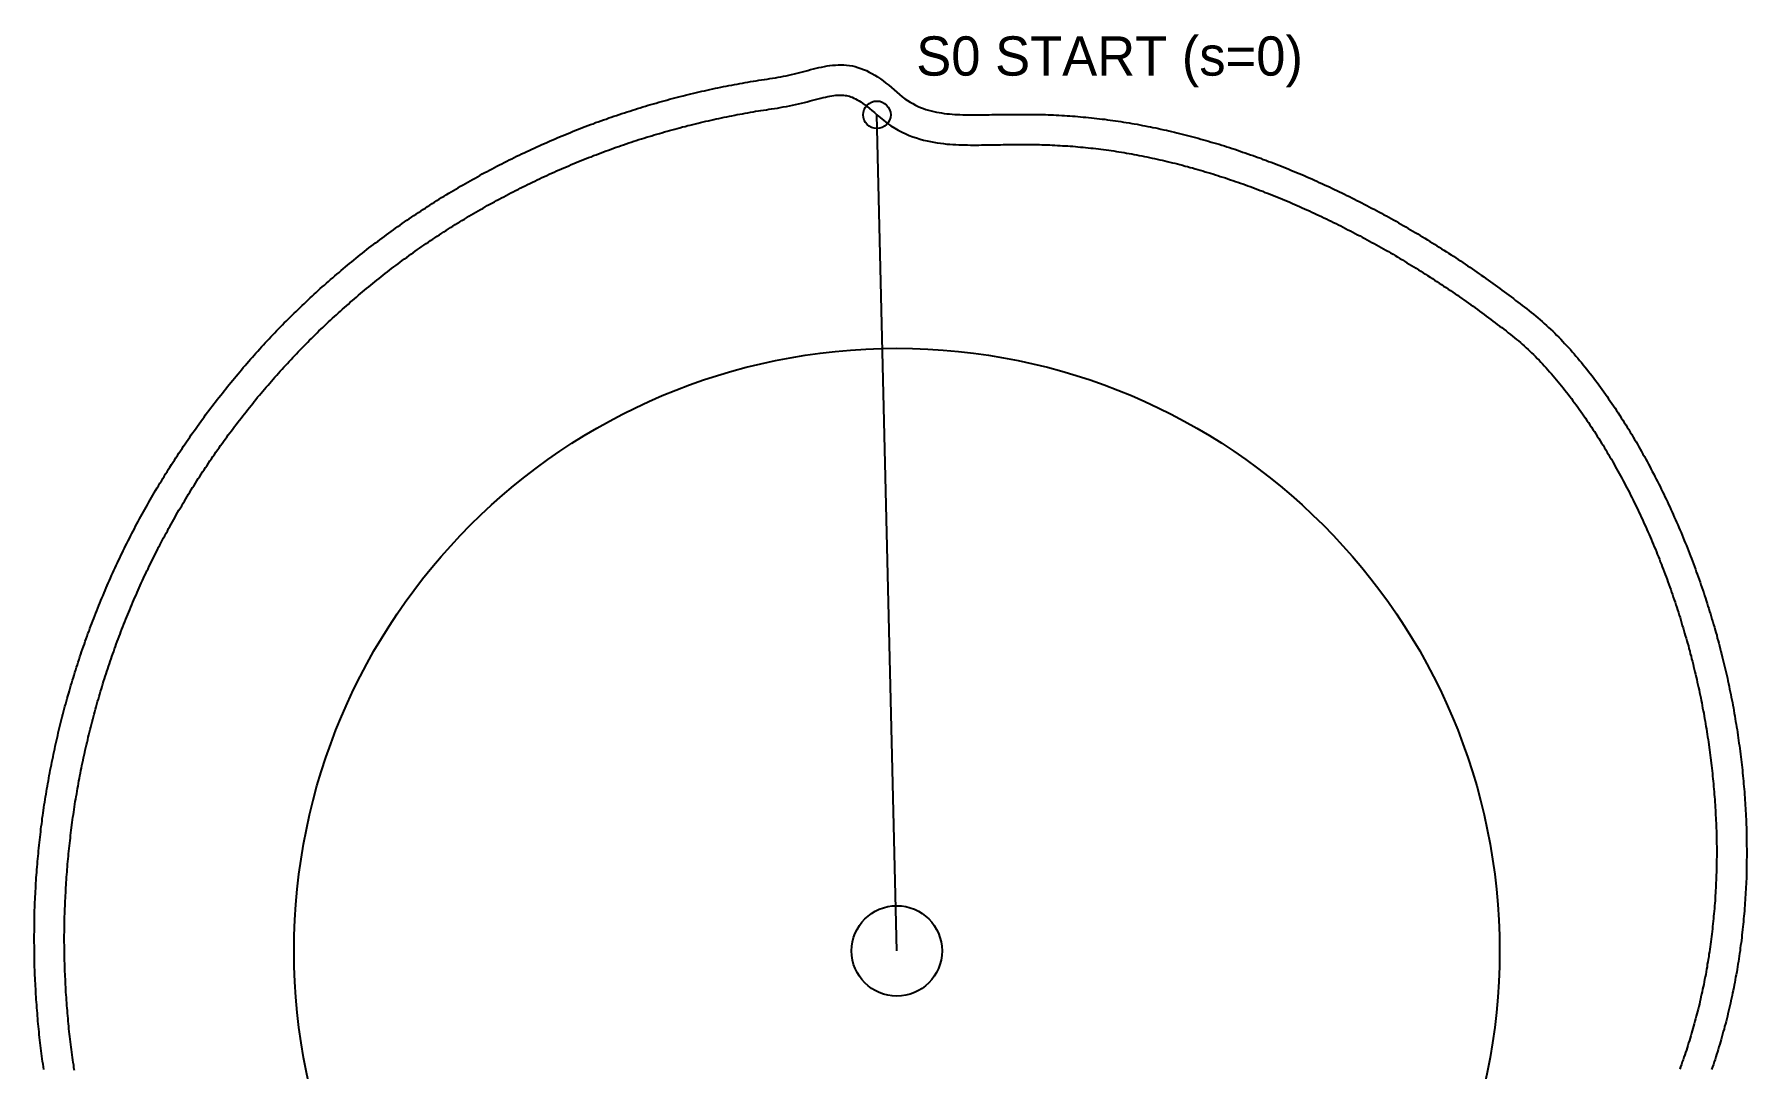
# Model space of a CAD drawing. Header units: millimetres. Extents: x -58 to 56, y -76 to 61.
# Drawn here: x -57.2 to 56.4, y -7.8 to 60.8 of the extents above; entities that cross this region are included whole.
import ezdxf

# ---------------------------------------------------------------- set-up
doc = ezdxf.new("R2010")
doc.units = ezdxf.units.MM
for name, color, linetype in [('BASE_CIRCLE', 8, 'Continuous'), ('CAM_OUTLINE', 7, 'Continuous'), ('CENTER_HOLE', 1, 'Continuous'), ('ROLLER_PATH', 4, 'Continuous'), ('START_REFERENCE', 1, 'Continuous')]:
    doc.layers.add(name, color=color, linetype=linetype)

msp = doc.modelspace()

# ---------------------------------------------------------------- linework, layer by layer
at = {"layer": 'BASE_CIRCLE'}
msp.add_circle((0, 0), 40, dxfattribs=at)
at = {"layer": 'CAM_OUTLINE'}
msp.add_lwpolyline([(-54.58, -7.93), (-54.61, -7.76), (-54.63, -7.58), (-54.66, -7.41), (-54.68, -7.24), (-54.71, -7.07), (-54.73, -6.9), (-54.75, -6.73), (-54.78, -6.55), (-54.8, -6.38), (-54.82, -6.21), (-54.84, -6.04), (-54.86, -5.86), (-54.88, -5.69), (-54.9, -5.52), (-54.92, -5.35), (-54.94, -5.17), (-54.95, -5), (-54.97, -4.83), (-54.99, -4.66), (-55, -4.48), (-55.02, -4.31), (-55.03, -4.14), (-55.05, -3.96), (-55.06, -3.79), (-55.08, -3.62), (-55.09, -3.44), (-55.1, -3.27), (-55.11, -3.1), (-55.13, -2.92), (-55.14, -2.75), (-55.15, -2.58), (-55.16, -2.4), (-55.17, -2.23), (-55.18, -2.06), (-55.18, -1.88), (-55.19, -1.71), (-55.2, -1.54), (-55.21, -1.36), (-55.21, -1.19), (-55.22, -1.02), (-55.22, -0.84), (-55.23, -0.67), (-55.23, -0.49), (-55.24, -0.32), (-55.24, -0.15), (-55.24, 0.03), (-55.24, 0.2), (-55.24, 0.37), (-55.25, 0.55), (-55.25, 0.72), (-55.25, 0.9), (-55.25, 1.07), (-55.24, 1.24), (-55.24, 1.42), (-55.24, 1.59), (-55.24, 1.77), (-55.23, 1.94), (-55.23, 2.11), (-55.23, 2.29), (-55.22, 2.46), (-55.22, 2.63), (-55.21, 2.81), (-55.2, 2.98), (-55.2, 3.16), (-55.19, 3.33), (-55.18, 3.5), (-55.17, 3.68), (-55.16, 3.85), (-55.16, 4.02), (-55.15, 4.2), (-55.13, 4.37), (-55.12, 4.55), (-55.11, 4.72), (-55.1, 4.89), (-55.09, 5.07), (-55.07, 5.24), (-55.06, 5.41), (-55.05, 5.59), (-55.03, 5.76), (-55.02, 5.93), (-55, 6.11), (-54.98, 6.28), (-54.97, 6.45), (-54.95, 6.63), (-54.93, 6.8), (-54.91, 6.97), (-54.89, 7.15), (-54.87, 7.32), (-54.85, 7.49), (-54.83, 7.67), (-54.81, 7.84), (-54.79, 8.01), (-54.77, 8.18), (-54.75, 8.36), (-54.72, 8.53), (-54.7, 8.7), (-54.68, 8.87), (-54.65, 9.05), (-54.63, 9.22), (-54.6, 9.39), (-54.57, 9.56), (-54.55, 9.74), (-54.52, 9.91), (-54.49, 10.08), (-54.46, 10.25), (-54.43, 10.42), (-54.4, 10.6), (-54.37, 10.77), (-54.34, 10.94), (-54.31, 11.11), (-54.28, 11.28), (-54.25, 11.45), (-54.22, 11.63), (-54.18, 11.8), (-54.15, 11.97), (-54.11, 12.14), (-54.08, 12.31), (-54.04, 12.48), (-54.01, 12.65), (-53.97, 12.82), (-53.94, 12.99), (-53.9, 13.16), (-53.86, 13.33), (-53.82, 13.5), (-53.78, 13.67), (-53.74, 13.84), (-53.7, 14.01), (-53.66, 14.18), (-53.62, 14.35), (-53.58, 14.52), (-53.54, 14.69), (-53.5, 14.86), (-53.45, 15.03), (-53.41, 15.2), (-53.36, 15.37), (-53.32, 15.54), (-53.27, 15.71), (-53.23, 15.87), (-53.18, 16.04), (-53.14, 16.21), (-53.09, 16.38), (-53.04, 16.55), (-52.99, 16.72), (-52.94, 16.88), (-52.89, 17.05), (-52.84, 17.22), (-52.79, 17.39), (-52.74, 17.55), (-52.69, 17.72), (-52.64, 17.89), (-52.59, 18.05), (-52.53, 18.22), (-52.48, 18.39), (-52.43, 18.55), (-52.37, 18.72), (-52.32, 18.88), (-52.26, 19.05), (-52.2, 19.22), (-52.15, 19.38), (-52.09, 19.55), (-52.03, 19.71), (-51.97, 19.88), (-51.92, 20.04), (-51.86, 20.21), (-51.8, 20.37), (-51.74, 20.54), (-51.68, 20.7), (-51.61, 20.86), (-51.55, 21.03), (-51.49, 21.19), (-51.43, 21.35), (-51.36, 21.52), (-51.3, 21.68), (-51.24, 21.84), (-51.17, 22.01), (-51.11, 22.17), (-51.04, 22.33), (-50.97, 22.49), (-50.91, 22.65), (-50.84, 22.82), (-50.77, 22.98), (-50.7, 23.14), (-50.63, 23.3), (-50.56, 23.46), (-50.49, 23.62), (-50.42, 23.78), (-50.35, 23.94), (-50.28, 24.1), (-50.21, 24.26), (-50.14, 24.42), (-50.06, 24.58), (-49.99, 24.74), (-49.92, 24.9), (-49.84, 25.06), (-49.77, 25.22), (-49.69, 25.37), (-49.61, 25.53), (-49.54, 25.69), (-49.46, 25.85), (-49.38, 26), (-49.31, 26.16), (-49.23, 26.32), (-49.15, 26.47), (-49.07, 26.63), (-48.99, 26.79), (-48.91, 26.94), (-48.83, 27.1), (-48.75, 27.25), (-48.66, 27.41), (-48.58, 27.56), (-48.5, 27.72), (-48.41, 27.87), (-48.33, 28.03), (-48.25, 28.18), (-48.16, 28.33), (-48.08, 28.49), (-47.99, 28.64), (-47.9, 28.79), (-47.82, 28.95), (-47.73, 29.1), (-47.64, 29.25), (-47.55, 29.4), (-47.46, 29.55), (-47.37, 29.71), (-47.28, 29.86), (-47.19, 30.01), (-47.1, 30.16), (-47.01, 30.31), (-46.92, 30.46), (-46.83, 30.61), (-46.74, 30.76), (-46.64, 30.9), (-46.55, 31.05), (-46.45, 31.2), (-46.36, 31.35), (-46.26, 31.5), (-46.17, 31.65), (-46.07, 31.79), (-45.98, 31.94), (-45.88, 32.09), (-45.78, 32.23), (-45.68, 32.38), (-45.59, 32.52), (-45.49, 32.67), (-45.39, 32.81), (-45.29, 32.96), (-45.19, 33.1), (-45.09, 33.25), (-44.98, 33.39), (-44.88, 33.54), (-44.78, 33.68), (-44.68, 33.82), (-44.57, 33.96), (-44.47, 34.11), (-44.37, 34.25), (-44.26, 34.39), (-44.16, 34.53), (-44.05, 34.67), (-43.95, 34.81), (-43.84, 34.95), (-43.73, 35.09), (-43.63, 35.23), (-43.52, 35.37), (-43.41, 35.51), (-43.3, 35.65), (-43.19, 35.79), (-43.08, 35.93), (-42.97, 36.06), (-42.86, 36.2), (-42.75, 36.34), (-42.64, 36.47), (-42.53, 36.61), (-42.42, 36.75), (-42.3, 36.88), (-42.19, 37.02), (-42.08, 37.15), (-41.96, 37.29), (-41.85, 37.42), (-41.73, 37.55), (-41.62, 37.69), (-41.5, 37.82), (-41.39, 37.95), (-41.27, 38.09), (-41.15, 38.22), (-41.04, 38.35), (-40.92, 38.48), (-40.8, 38.61), (-40.68, 38.74), (-40.56, 38.87), (-40.44, 39), (-40.32, 39.13), (-40.2, 39.26), (-40.08, 39.39), (-39.96, 39.52), (-39.84, 39.64), (-39.72, 39.77), (-39.59, 39.9), (-39.47, 40.02), (-39.35, 40.15), (-39.22, 40.28), (-39.1, 40.4), (-38.97, 40.53), (-38.85, 40.65), (-38.72, 40.78), (-38.6, 40.9), (-38.47, 41.02), (-38.35, 41.15), (-38.22, 41.27), (-38.09, 41.39), (-37.96, 41.51), (-37.84, 41.63), (-37.71, 41.75), (-37.58, 41.87), (-37.45, 41.99), (-37.32, 42.11), (-37.19, 42.23), (-37.06, 42.35), (-36.93, 42.47), (-36.79, 42.59), (-36.66, 42.71), (-36.53, 42.82), (-36.4, 42.94), (-36.27, 43.06), (-36.13, 43.17), (-36, 43.29), (-35.86, 43.4), (-35.73, 43.52), (-35.59, 43.63), (-35.46, 43.75), (-35.32, 43.86), (-35.19, 43.97), (-35.05, 44.08), (-34.91, 44.2), (-34.78, 44.31), (-34.64, 44.42), (-34.5, 44.53), (-34.36, 44.64), (-34.23, 44.75), (-34.09, 44.86), (-33.95, 44.97), (-33.81, 45.08), (-33.67, 45.18), (-33.53, 45.29), (-33.39, 45.4), (-33.25, 45.5), (-33.1, 45.61), (-32.96, 45.72), (-32.82, 45.82), (-32.68, 45.93), (-32.53, 46.03), (-32.39, 46.13), (-32.25, 46.24), (-32.1, 46.34), (-31.96, 46.44), (-31.82, 46.55), (-31.67, 46.65), (-31.53, 46.75), (-31.38, 46.85), (-31.23, 46.95), (-31.09, 47.05), (-30.94, 47.15), (-30.79, 47.25), (-30.65, 47.34), (-30.5, 47.44), (-30.35, 47.54), (-30.2, 47.64), (-30.06, 47.73), (-29.91, 47.83), (-29.76, 47.92), (-29.61, 48.02), (-29.46, 48.11), (-29.31, 48.21), (-29.16, 48.3), (-29.01, 48.39), (-28.86, 48.49), (-28.7, 48.58), (-28.55, 48.67), (-28.4, 48.76), (-28.25, 48.85), (-28.1, 48.94), (-27.94, 49.03), (-27.79, 49.12), (-27.64, 49.21), (-27.48, 49.29), (-27.33, 49.38), (-27.18, 49.47), (-27.02, 49.56), (-26.87, 49.64), (-26.71, 49.73), (-26.56, 49.81), (-26.4, 49.9), (-26.24, 49.98), (-26.09, 50.06), (-25.93, 50.15), (-25.77, 50.23), (-25.62, 50.31), (-25.46, 50.39), (-25.3, 50.47), (-25.14, 50.55), (-24.99, 50.63), (-24.83, 50.71), (-24.67, 50.79), (-24.51, 50.87), (-24.35, 50.95), (-24.19, 51.02), (-24.03, 51.1), (-23.87, 51.18), (-23.71, 51.25), (-23.55, 51.33), (-23.39, 51.4), (-23.23, 51.48), (-23.07, 51.55), (-22.91, 51.62), (-22.75, 51.7), (-22.58, 51.77), (-22.42, 51.84), (-22.26, 51.91), (-22.1, 51.98), (-21.93, 52.05), (-21.77, 52.12), (-21.61, 52.19), (-21.44, 52.26), (-21.28, 52.33), (-21.12, 52.39), (-20.95, 52.46), (-20.79, 52.53), (-20.62, 52.59), (-20.46, 52.66), (-20.29, 52.72), (-20.13, 52.79), (-19.96, 52.85), (-19.8, 52.91), (-19.63, 52.97), (-19.46, 53.04), (-19.3, 53.1), (-19.13, 53.16), (-18.96, 53.22), (-18.8, 53.28), (-18.63, 53.34), (-18.46, 53.4), (-18.3, 53.46), (-18.13, 53.51), (-17.96, 53.57), (-17.79, 53.63), (-17.62, 53.68), (-17.46, 53.74), (-17.29, 53.79), (-17.12, 53.85), (-16.95, 53.9), (-16.78, 53.95), (-16.61, 54.01), (-16.44, 54.06), (-16.27, 54.11), (-16.1, 54.16), (-15.93, 54.21), (-15.76, 54.26), (-15.59, 54.31), (-15.42, 54.36), (-15.25, 54.41), (-15.08, 54.46), (-14.91, 54.51), (-14.74, 54.55), (-14.57, 54.6), (-14.39, 54.64), (-14.22, 54.69), (-14.05, 54.73), (-13.88, 54.78), (-13.71, 54.82), (-13.54, 54.86), (-13.36, 54.91), (-13.19, 54.95), (-13.02, 54.99), (-12.85, 55.03), (-12.67, 55.07), (-12.5, 55.11), (-12.33, 55.15), (-12.15, 55.19), (-11.98, 55.23), (-11.81, 55.26), (-11.63, 55.3), (-11.46, 55.34), (-11.29, 55.37), (-11.11, 55.41), (-10.94, 55.44), (-10.76, 55.48), (-10.59, 55.51), (-10.41, 55.54), (-10.24, 55.57), (-10.07, 55.61), (-9.89, 55.64), (-9.72, 55.67), (-9.54, 55.7), (-9.37, 55.73), (-9.19, 55.76), (-9.02, 55.79), (-8.84, 55.81), (-8.66, 55.84), (-8.49, 55.87), (-8.31, 55.9), (-8.12, 55.92), (-7.93, 55.95), (-7.74, 55.99), (-7.54, 56.02), (-7.33, 56.06), (-7.13, 56.09), (-6.93, 56.14), (-6.72, 56.18), (-6.52, 56.23), (-6.32, 56.27), (-6.13, 56.32), (-5.94, 56.37), (-5.75, 56.42), (-5.57, 56.47), (-5.39, 56.52), (-5.21, 56.56), (-5.05, 56.6), (-4.89, 56.64), (-4.73, 56.68), (-4.58, 56.71), (-4.44, 56.74), (-4.31, 56.76), (-4.18, 56.78), (-4.05, 56.8), (-3.94, 56.81), (-3.83, 56.81), (-3.72, 56.81), (-3.62, 56.81), (-3.53, 56.8), (-3.43, 56.79), (-3.34, 56.78), (-3.25, 56.75), (-3.15, 56.73), (-3.06, 56.7), (-2.96, 56.66), (-2.85, 56.61), (-2.74, 56.56), (-2.63, 56.5), (-2.51, 56.43), (-2.38, 56.35), (-2.25, 56.26), (-2.11, 56.15), (-1.96, 56.04), (-1.81, 55.92), (-1.66, 55.79), (-1.49, 55.65), (-1.32, 55.5), (-1.11, 55.31), (-0.87, 55.12), (-0.63, 54.94), (-0.39, 54.77), (-0.14, 54.62), (0.1, 54.48), (0.35, 54.35), (0.59, 54.24), (0.83, 54.13), (1.07, 54.04), (1.31, 53.96), (1.55, 53.89), (1.78, 53.82), (2.01, 53.77), (2.23, 53.72), (2.45, 53.68), (2.67, 53.64), (2.89, 53.61), (3.1, 53.59), (3.31, 53.56), (3.51, 53.55), (3.71, 53.53), (3.91, 53.52), (4.11, 53.51), (4.31, 53.5), (4.5, 53.5), (4.69, 53.5), (4.88, 53.49), (5.07, 53.49), (5.25, 53.49), (5.44, 53.49), (5.62, 53.5), (5.8, 53.5), (5.98, 53.5), (6.16, 53.5), (6.34, 53.51), (6.52, 53.51), (6.69, 53.51), (6.87, 53.51), (7.05, 53.52), (7.22, 53.52), (7.4, 53.52), (7.57, 53.53), (7.74, 53.53), (7.92, 53.53), (8.09, 53.53), (8.26, 53.53), (8.43, 53.53), (8.61, 53.53), (8.78, 53.53), (8.95, 53.53), (9.12, 53.52), (9.29, 53.52), (9.46, 53.52), (9.63, 53.51), (9.81, 53.51), (9.98, 53.5), (10.15, 53.5), (10.32, 53.49), (10.49, 53.48), (10.66, 53.47), (10.83, 53.46), (11, 53.45), (11.17, 53.44), (11.34, 53.43), (11.51, 53.42), (11.68, 53.41), (11.85, 53.39), (12.02, 53.38), (12.19, 53.36), (12.36, 53.35), (12.53, 53.33), (12.7, 53.31), (12.87, 53.29), (13.04, 53.28), (13.21, 53.26), (13.38, 53.24), (13.55, 53.21), (13.72, 53.19), (13.89, 53.17), (14.06, 53.15), (14.23, 53.12), (14.4, 53.1), (14.57, 53.07), (14.74, 53.04), (14.91, 53.02), (15.08, 52.99), (15.25, 52.96), (15.42, 52.93), (15.59, 52.9), (15.75, 52.87), (15.92, 52.84), (16.09, 52.8), (16.26, 52.77), (16.43, 52.74), (16.6, 52.7), (16.77, 52.67), (16.94, 52.63), (17.11, 52.6), (17.28, 52.56), (17.45, 52.52), (17.61, 52.48), (17.78, 52.44), (17.95, 52.4), (18.12, 52.36), (18.29, 52.32), (18.46, 52.28), (18.63, 52.24), (18.79, 52.19), (18.96, 52.15), (19.13, 52.1), (19.3, 52.06), (19.47, 52.01), (19.63, 51.97), (19.8, 51.92), (19.97, 51.87), (20.14, 51.82), (20.3, 51.77), (20.47, 51.72), (20.64, 51.67), (20.81, 51.62), (20.97, 51.57), (21.14, 51.52), (21.31, 51.47), (21.47, 51.41), (21.64, 51.36), (21.81, 51.31), (21.97, 51.25), (22.14, 51.19), (22.3, 51.14), (22.47, 51.08), (22.64, 51.02), (22.8, 50.97), (22.97, 50.91), (23.13, 50.85), (23.3, 50.79), (23.46, 50.73), (23.63, 50.67), (23.79, 50.61), (23.96, 50.54), (24.12, 50.48), (24.29, 50.42), (24.45, 50.35), (24.61, 50.29), (24.78, 50.23), (24.94, 50.16), (25.11, 50.09), (25.27, 50.03), (25.43, 49.96), (25.6, 49.89), (25.76, 49.83), (25.92, 49.76), (26.08, 49.69), (26.25, 49.62), (26.41, 49.55), (26.57, 49.48), (26.73, 49.41), (26.9, 49.33), (27.06, 49.26), (27.22, 49.19), (27.38, 49.12), (27.54, 49.04), (27.7, 48.97), (27.87, 48.89), (28.03, 48.82), (28.19, 48.74), (28.35, 48.67), (28.51, 48.59), (28.67, 48.51), (28.83, 48.43), (28.99, 48.35), (29.15, 48.28), (29.31, 48.2), (29.47, 48.12), (29.63, 48.04), (29.78, 47.96), (29.94, 47.87), (30.1, 47.79), (30.26, 47.71), (30.42, 47.63), (30.58, 47.54), (30.74, 47.46), (30.89, 47.38), (31.05, 47.29), (31.21, 47.21), (31.36, 47.12), (31.52, 47.03), (31.68, 46.95), (31.84, 46.86), (31.99, 46.77), (32.15, 46.68), (32.3, 46.6), (32.46, 46.51), (32.62, 46.42), (32.77, 46.33), (32.93, 46.24), (33.08, 46.15), (33.24, 46.05), (33.39, 45.96), (33.55, 45.87), (33.7, 45.78), (33.85, 45.68), (34.01, 45.59), (34.16, 45.5), (34.32, 45.4), (34.47, 45.31), (34.62, 45.21), (34.78, 45.12), (34.93, 45.02), (35.08, 44.92), (35.23, 44.83), (35.39, 44.73), (35.54, 44.63), (35.69, 44.53), (35.84, 44.43), (35.99, 44.33), (36.14, 44.23), (36.29, 44.13), (36.45, 44.03), (36.6, 43.93), (36.75, 43.83), (36.9, 43.73), (37.05, 43.62), (37.2, 43.52), (37.35, 43.42), (37.49, 43.31), (37.64, 43.21), (37.79, 43.1), (37.94, 43), (38.09, 42.89), (38.24, 42.79), (38.39, 42.68), (38.53, 42.57), (38.68, 42.47), (38.83, 42.36), (38.98, 42.25), (39.12, 42.14), (39.27, 42.03), (39.42, 41.92), (39.56, 41.81), (39.71, 41.7), (39.85, 41.59), (40, 41.48), (40.15, 41.37), (40.29, 41.26), (40.44, 41.15), (40.58, 41.03), (40.72, 40.92), (40.87, 40.81), (41, 40.7), (41.13, 40.59), (41.26, 40.49), (41.39, 40.38), (41.51, 40.27), (41.64, 40.16), (41.76, 40.04), (41.89, 39.93), (42.01, 39.81), (42.13, 39.7), (42.26, 39.58), (42.38, 39.46), (42.5, 39.33), (42.62, 39.21), (42.74, 39.08), (42.86, 38.96), (42.97, 38.83), (43.09, 38.7), (43.21, 38.57), (43.32, 38.44), (43.44, 38.31), (43.55, 38.18), (43.67, 38.05), (43.78, 37.91), (43.89, 37.78), (44, 37.64), (44.11, 37.5), (44.22, 37.37), (44.33, 37.23), (44.44, 37.09), (44.55, 36.95), (44.66, 36.81), (44.77, 36.67), (44.87, 36.52), (44.98, 36.38), (45.08, 36.24), (45.19, 36.09), (45.29, 35.95), (45.4, 35.8), (45.5, 35.66), (45.6, 35.51), (45.7, 35.36), (45.8, 35.21), (45.9, 35.07), (46, 34.92), (46.1, 34.77), (46.2, 34.62), (46.3, 34.47), (46.39, 34.32), (46.49, 34.17), (46.58, 34.01), (46.68, 33.86), (46.77, 33.71), (46.87, 33.56), (46.96, 33.4), (47.05, 33.25), (47.14, 33.09), (47.24, 32.94), (47.33, 32.78), (47.42, 32.63), (47.51, 32.47), (47.6, 32.32), (47.68, 32.16), (47.77, 32), (47.86, 31.85), (47.95, 31.69), (48.03, 31.53), (48.12, 31.37), (48.2, 31.21), (48.29, 31.05), (48.37, 30.89), (48.45, 30.74), (48.53, 30.58), (48.62, 30.42), (48.7, 30.25), (48.78, 30.09), (48.86, 29.93), (48.94, 29.77), (49.02, 29.61), (49.1, 29.45), (49.17, 29.29), (49.25, 29.12), (49.33, 28.96), (49.4, 28.8), (49.48, 28.64), (49.55, 28.47), (49.63, 28.31), (49.7, 28.14), (49.77, 27.98), (49.85, 27.82), (49.92, 27.65), (49.99, 27.49), (50.06, 27.32), (50.13, 27.16), (50.2, 26.99), (50.27, 26.83), (50.34, 26.66), (50.41, 26.5), (50.47, 26.33), (50.54, 26.16), (50.61, 26), (50.67, 25.83), (50.74, 25.66), (50.8, 25.5), (50.87, 25.33), (50.93, 25.16), (50.99, 24.99), (51.06, 24.83), (51.12, 24.66), (51.18, 24.49), (51.24, 24.32), (51.3, 24.15), (51.36, 23.99), (51.42, 23.82), (51.48, 23.65), (51.53, 23.48), (51.59, 23.31), (51.65, 23.14), (51.7, 22.97), (51.76, 22.8), (51.82, 22.63), (51.87, 22.46), (51.92, 22.29), (51.98, 22.12), (52.03, 21.95), (52.08, 21.78), (52.13, 21.61), (52.18, 21.44), (52.23, 21.27), (52.28, 21.1), (52.33, 20.93), (52.38, 20.76), (52.43, 20.59), (52.48, 20.42), (52.53, 20.25), (52.57, 20.07), (52.62, 19.9), (52.66, 19.73), (52.71, 19.56), (52.75, 19.39), (52.8, 19.22), (52.84, 19.04), (52.88, 18.87), (52.92, 18.7), (52.96, 18.53), (53.01, 18.36), (53.05, 18.18), (53.09, 18.01), (53.12, 17.84), (53.16, 17.67), (53.2, 17.49), (53.24, 17.32), (53.27, 17.15), (53.31, 16.98), (53.35, 16.8), (53.38, 16.63), (53.42, 16.46), (53.45, 16.29), (53.48, 16.11), (53.52, 15.94), (53.55, 15.77), (53.58, 15.59), (53.61, 15.42), (53.64, 15.25), (53.67, 15.07), (53.7, 14.9), (53.73, 14.73), (53.76, 14.55), (53.78, 14.38), (53.81, 14.21), (53.84, 14.03), (53.86, 13.86), (53.89, 13.69), (53.91, 13.51), (53.94, 13.34), (53.96, 13.17), (53.98, 12.99), (54.01, 12.82), (54.03, 12.65), (54.05, 12.47), (54.07, 12.3), (54.09, 12.13), (54.11, 11.95), (54.13, 11.78), (54.14, 11.6), (54.16, 11.43), (54.18, 11.26), (54.2, 11.08), (54.21, 10.91), (54.23, 10.74), (54.24, 10.56), (54.25, 10.39), (54.27, 10.22), (54.28, 10.04), (54.29, 9.87), (54.3, 9.7), (54.32, 9.52), (54.33, 9.35), (54.34, 9.18), (54.34, 9), (54.35, 8.83), (54.36, 8.66), (54.37, 8.48), (54.37, 8.31), (54.38, 8.14), (54.39, 7.97), (54.39, 7.79), (54.39, 7.62), (54.4, 7.45), (54.4, 7.27), (54.4, 7.1), (54.41, 6.93), (54.41, 6.76), (54.41, 6.58), (54.41, 6.41), (54.41, 6.24), (54.4, 6.07), (54.4, 5.9), (54.4, 5.72), (54.4, 5.55), (54.39, 5.38), (54.39, 5.21), (54.38, 5.04), (54.38, 4.87), (54.37, 4.69), (54.36, 4.52), (54.36, 4.35), (54.35, 4.18), (54.34, 4.01), (54.33, 3.84), (54.32, 3.67), (54.31, 3.5), (54.3, 3.33), (54.28, 3.16), (54.27, 2.99), (54.26, 2.81), (54.24, 2.64), (54.23, 2.47), (54.21, 2.3), (54.2, 2.14), (54.18, 1.97), (54.16, 1.8), (54.14, 1.63), (54.13, 1.46), (54.11, 1.29), (54.09, 1.12), (54.07, 0.95), (54.04, 0.78), (54.02, 0.61), (54, 0.45), (53.98, 0.28), (53.95, 0.11), (53.93, -0.06), (53.9, -0.22), (53.88, -0.39), (53.85, -0.56), (53.82, -0.73), (53.79, -0.89), (53.77, -1.06), (53.74, -1.22), (53.71, -1.39), (53.68, -1.56), (53.64, -1.72), (53.61, -1.89), (53.58, -2.05), (53.55, -2.22), (53.51, -2.38), (53.48, -2.55), (53.44, -2.71), (53.41, -2.88), (53.37, -3.04), (53.33, -3.2), (53.3, -3.37), (53.26, -3.53), (53.22, -3.69), (53.18, -3.86), (53.14, -4.02), (53.1, -4.18), (53.05, -4.34), (53.01, -4.51), (52.97, -4.67), (52.92, -4.83), (52.88, -4.99), (52.83, -5.15), (52.79, -5.31), (52.74, -5.47), (52.69, -5.63), (52.65, -5.79), (52.6, -5.95), (52.55, -6.11), (52.5, -6.27), (52.45, -6.43), (52.4, -6.59), (52.34, -6.74), (52.29, -6.9), (52.24, -7.06), (52.18, -7.22), (52.13, -7.37), (52.07, -7.53), (52.02, -7.69), (51.96, -7.84)], dxfattribs=at)
at = {"layer": 'CENTER_HOLE'}
msp.add_circle((0, 0), 3, dxfattribs=at)
at = {"layer": 'ROLLER_PATH'}
msp.add_lwpolyline([(-56.61, -7.88), (-56.64, -7.7), (-56.66, -7.52), (-56.69, -7.34), (-56.71, -7.16), (-56.74, -6.99), (-56.76, -6.81), (-56.78, -6.63), (-56.8, -6.45), (-56.83, -6.27), (-56.85, -6.1), (-56.87, -5.92), (-56.89, -5.74), (-56.91, -5.56), (-56.93, -5.38), (-56.94, -5.2), (-56.96, -5.02), (-56.98, -4.84), (-57, -4.67), (-57.01, -4.49), (-57.03, -4.31), (-57.04, -4.13), (-57.06, -3.95), (-57.07, -3.77), (-57.08, -3.59), (-57.1, -3.41), (-57.11, -3.23), (-57.12, -3.05), (-57.13, -2.87), (-57.14, -2.69), (-57.15, -2.52), (-57.16, -2.34), (-57.17, -2.16), (-57.18, -1.98), (-57.19, -1.8), (-57.2, -1.62), (-57.2, -1.44), (-57.21, -1.26), (-57.22, -1.08), (-57.22, -0.9), (-57.23, -0.72), (-57.23, -0.54), (-57.23, -0.36), (-57.24, -0.18), (-57.24, 0), (-57.24, 0.18), (-57.24, 0.36), (-57.25, 0.54), (-57.25, 0.72), (-57.25, 0.9), (-57.25, 1.08), (-57.24, 1.26), (-57.24, 1.44), (-57.24, 1.62), (-57.24, 1.8), (-57.23, 1.98), (-57.23, 2.16), (-57.23, 2.34), (-57.22, 2.52), (-57.22, 2.7), (-57.21, 2.88), (-57.2, 3.06), (-57.2, 3.24), (-57.19, 3.42), (-57.18, 3.6), (-57.17, 3.78), (-57.16, 3.96), (-57.15, 4.14), (-57.14, 4.32), (-57.13, 4.5), (-57.12, 4.68), (-57.11, 4.86), (-57.09, 5.04), (-57.08, 5.21), (-57.07, 5.39), (-57.05, 5.57), (-57.04, 5.75), (-57.02, 5.93), (-57.01, 6.11), (-56.99, 6.29), (-56.97, 6.47), (-56.96, 6.65), (-56.94, 6.83), (-56.92, 7.01), (-56.9, 7.19), (-56.88, 7.37), (-56.86, 7.55), (-56.84, 7.73), (-56.82, 7.9), (-56.8, 8.08), (-56.78, 8.26), (-56.75, 8.44), (-56.73, 8.62), (-56.71, 8.8), (-56.68, 8.98), (-56.66, 9.16), (-56.63, 9.33), (-56.6, 9.51), (-56.58, 9.69), (-56.55, 9.87), (-56.52, 10.05), (-56.49, 10.23), (-56.46, 10.4), (-56.44, 10.58), (-56.41, 10.76), (-56.37, 10.94), (-56.34, 11.12), (-56.31, 11.29), (-56.28, 11.47), (-56.25, 11.65), (-56.21, 11.83), (-56.18, 12), (-56.15, 12.18), (-56.11, 12.36), (-56.08, 12.53), (-56.04, 12.71), (-56, 12.89), (-55.97, 13.06), (-55.93, 13.24), (-55.89, 13.42), (-55.85, 13.59), (-55.81, 13.77), (-55.77, 13.95), (-55.73, 14.12), (-55.69, 14.3), (-55.65, 14.47), (-55.61, 14.65), (-55.57, 14.83), (-55.52, 15), (-55.48, 15.18), (-55.43, 15.35), (-55.39, 15.53), (-55.34, 15.7), (-55.3, 15.88), (-55.25, 16.05), (-55.21, 16.23), (-55.16, 16.4), (-55.11, 16.58), (-55.06, 16.75), (-55.01, 16.92), (-54.96, 17.1), (-54.91, 17.27), (-54.86, 17.45), (-54.81, 17.62), (-54.76, 17.79), (-54.71, 17.97), (-54.65, 18.14), (-54.6, 18.31), (-54.55, 18.48), (-54.49, 18.66), (-54.44, 18.83), (-54.38, 19), (-54.33, 19.17), (-54.27, 19.35), (-54.21, 19.52), (-54.16, 19.69), (-54.1, 19.86), (-54.04, 20.03), (-53.98, 20.2), (-53.92, 20.37), (-53.86, 20.55), (-53.8, 20.72), (-53.74, 20.89), (-53.68, 21.06), (-53.61, 21.23), (-53.55, 21.4), (-53.49, 21.57), (-53.42, 21.74), (-53.36, 21.91), (-53.29, 22.07), (-53.23, 22.24), (-53.16, 22.41), (-53.09, 22.58), (-53.03, 22.75), (-52.96, 22.92), (-52.89, 23.09), (-52.82, 23.25), (-52.75, 23.42), (-52.68, 23.59), (-52.61, 23.76), (-52.54, 23.92), (-52.47, 24.09), (-52.4, 24.26), (-52.33, 24.42), (-52.25, 24.59), (-52.18, 24.75), (-52.11, 24.92), (-52.03, 25.09), (-51.96, 25.25), (-51.88, 25.42), (-51.8, 25.58), (-51.73, 25.75), (-51.65, 25.91), (-51.57, 26.07), (-51.49, 26.24), (-51.42, 26.4), (-51.34, 26.56), (-51.26, 26.73), (-51.18, 26.89), (-51.1, 27.05), (-51.01, 27.22), (-50.93, 27.38), (-50.85, 27.54), (-50.77, 27.7), (-50.68, 27.86), (-50.6, 28.02), (-50.52, 28.19), (-50.43, 28.35), (-50.34, 28.51), (-50.26, 28.67), (-50.17, 28.83), (-50.09, 28.99), (-50, 29.15), (-49.91, 29.31), (-49.82, 29.46), (-49.73, 29.62), (-49.64, 29.78), (-49.55, 29.94), (-49.46, 30.1), (-49.37, 30.25), (-49.28, 30.41), (-49.19, 30.57), (-49.09, 30.73), (-49, 30.88), (-48.91, 31.04), (-48.81, 31.19), (-48.72, 31.35), (-48.62, 31.5), (-48.53, 31.66), (-48.43, 31.81), (-48.34, 31.97), (-48.24, 32.12), (-48.14, 32.28), (-48.04, 32.43), (-47.94, 32.58), (-47.85, 32.74), (-47.75, 32.89), (-47.65, 33.04), (-47.55, 33.19), (-47.44, 33.34), (-47.34, 33.5), (-47.24, 33.65), (-47.14, 33.8), (-47.04, 33.95), (-46.93, 34.1), (-46.83, 34.25), (-46.72, 34.4), (-46.62, 34.55), (-46.51, 34.69), (-46.41, 34.84), (-46.3, 34.99), (-46.19, 35.14), (-46.09, 35.29), (-45.98, 35.43), (-45.87, 35.58), (-45.76, 35.73), (-45.65, 35.87), (-45.54, 36.02), (-45.43, 36.16), (-45.32, 36.31), (-45.21, 36.45), (-45.1, 36.6), (-44.99, 36.74), (-44.87, 36.89), (-44.76, 37.03), (-44.65, 37.17), (-44.53, 37.32), (-44.42, 37.46), (-44.3, 37.6), (-44.19, 37.74), (-44.07, 37.88), (-43.96, 38.02), (-43.84, 38.16), (-43.72, 38.3), (-43.61, 38.44), (-43.49, 38.58), (-43.37, 38.72), (-43.25, 38.86), (-43.13, 39), (-43.01, 39.14), (-42.89, 39.27), (-42.77, 39.41), (-42.65, 39.55), (-42.53, 39.68), (-42.4, 39.82), (-42.28, 39.96), (-42.16, 40.09), (-42.03, 40.23), (-41.91, 40.36), (-41.79, 40.49), (-41.66, 40.63), (-41.54, 40.76), (-41.41, 40.89), (-41.28, 41.03), (-41.16, 41.16), (-41.03, 41.29), (-40.9, 41.42), (-40.78, 41.55), (-40.65, 41.68), (-40.52, 41.81), (-40.39, 41.94), (-40.26, 42.07), (-40.13, 42.2), (-40, 42.33), (-39.87, 42.45), (-39.74, 42.58), (-39.6, 42.71), (-39.47, 42.84), (-39.34, 42.96), (-39.21, 43.09), (-39.07, 43.21), (-38.94, 43.34), (-38.81, 43.46), (-38.67, 43.59), (-38.54, 43.71), (-38.4, 43.83), (-38.26, 43.96), (-38.13, 44.08), (-37.99, 44.2), (-37.85, 44.32), (-37.72, 44.44), (-37.58, 44.56), (-37.44, 44.68), (-37.3, 44.8), (-37.16, 44.92), (-37.02, 45.04), (-36.88, 45.16), (-36.74, 45.28), (-36.6, 45.4), (-36.46, 45.51), (-36.32, 45.63), (-36.18, 45.75), (-36.04, 45.86), (-35.89, 45.98), (-35.75, 46.09), (-35.61, 46.21), (-35.46, 46.32), (-35.32, 46.43), (-35.18, 46.55), (-35.03, 46.66), (-34.89, 46.77), (-34.74, 46.88), (-34.59, 46.99), (-34.45, 47.1), (-34.3, 47.21), (-34.15, 47.32), (-34.01, 47.43), (-33.86, 47.54), (-33.71, 47.65), (-33.56, 47.76), (-33.41, 47.86), (-33.27, 47.97), (-33.12, 48.08), (-32.97, 48.18), (-32.82, 48.29), (-32.67, 48.39), (-32.51, 48.5), (-32.36, 48.6), (-32.21, 48.7), (-32.06, 48.81), (-31.91, 48.91), (-31.75, 49.01), (-31.6, 49.11), (-31.45, 49.21), (-31.29, 49.31), (-31.14, 49.41), (-30.99, 49.51), (-30.83, 49.61), (-30.68, 49.71), (-30.52, 49.81), (-30.37, 49.9), (-30.21, 50), (-30.05, 50.1), (-29.9, 50.19), (-29.74, 50.29), (-29.58, 50.38), (-29.43, 50.48), (-29.27, 50.57), (-29.11, 50.66), (-28.95, 50.76), (-28.79, 50.85), (-28.63, 50.94), (-28.47, 51.03), (-28.31, 51.12), (-28.15, 51.21), (-27.99, 51.3), (-27.83, 51.39), (-27.67, 51.48), (-27.51, 51.57), (-27.35, 51.66), (-27.19, 51.74), (-27.03, 51.83), (-26.86, 51.92), (-26.7, 52), (-26.54, 52.09), (-26.38, 52.17), (-26.21, 52.25), (-26.05, 52.34), (-25.88, 52.42), (-25.72, 52.5), (-25.56, 52.58), (-25.39, 52.66), (-25.23, 52.75), (-25.06, 52.83), (-24.9, 52.91), (-24.73, 52.98), (-24.56, 53.06), (-24.4, 53.14), (-24.23, 53.22), (-24.06, 53.29), (-23.9, 53.37), (-23.73, 53.45), (-23.56, 53.52), (-23.39, 53.6), (-23.23, 53.67), (-23.06, 53.74), (-22.89, 53.82), (-22.72, 53.89), (-22.55, 53.96), (-22.38, 54.03), (-22.21, 54.1), (-22.04, 54.17), (-21.87, 54.24), (-21.7, 54.31), (-21.53, 54.38), (-21.36, 54.45), (-21.19, 54.52), (-21.02, 54.58), (-20.85, 54.65), (-20.68, 54.72), (-20.5, 54.78), (-20.33, 54.85), (-20.16, 54.91), (-19.99, 54.98), (-19.82, 55.04), (-19.64, 55.1), (-19.47, 55.16), (-19.3, 55.22), (-19.12, 55.29), (-18.95, 55.35), (-18.78, 55.41), (-18.6, 55.46), (-18.43, 55.52), (-18.25, 55.58), (-18.08, 55.64), (-17.9, 55.7), (-17.73, 55.75), (-17.55, 55.81), (-17.38, 55.86), (-17.2, 55.92), (-17.03, 55.97), (-16.85, 56.03), (-16.68, 56.08), (-16.5, 56.13), (-16.32, 56.18), (-16.15, 56.23), (-15.97, 56.28), (-15.79, 56.33), (-15.62, 56.38), (-15.44, 56.43), (-15.26, 56.48), (-15.08, 56.53), (-14.91, 56.58), (-14.73, 56.62), (-14.55, 56.67), (-14.37, 56.72), (-14.19, 56.76), (-14.02, 56.81), (-13.84, 56.85), (-13.66, 56.89), (-13.48, 56.94), (-13.3, 56.98), (-13.12, 57.02), (-12.94, 57.06), (-12.76, 57.1), (-12.58, 57.14), (-12.4, 57.18), (-12.22, 57.22), (-12.04, 57.26), (-11.87, 57.29), (-11.69, 57.33), (-11.5, 57.37), (-11.32, 57.4), (-11.14, 57.44), (-10.96, 57.47), (-10.78, 57.51), (-10.6, 57.54), (-10.42, 57.57), (-10.24, 57.61), (-10.06, 57.64), (-9.88, 57.67), (-9.7, 57.7), (-9.52, 57.73), (-9.33, 57.76), (-9.15, 57.79), (-8.97, 57.82), (-8.79, 57.85), (-8.61, 57.87), (-8.43, 57.9), (-8.24, 57.93), (-8.06, 57.96), (-7.88, 57.99), (-7.7, 58.02), (-7.52, 58.06), (-7.34, 58.09), (-7.16, 58.13), (-6.98, 58.17), (-6.8, 58.22), (-6.62, 58.26), (-6.44, 58.31), (-6.26, 58.36), (-6.08, 58.4), (-5.9, 58.45), (-5.72, 58.5), (-5.53, 58.54), (-5.35, 58.59), (-5.17, 58.63), (-4.99, 58.67), (-4.81, 58.71), (-4.62, 58.74), (-4.44, 58.77), (-4.26, 58.79), (-4.07, 58.8), (-3.89, 58.81), (-3.7, 58.81), (-3.51, 58.81), (-3.33, 58.79), (-3.14, 58.77), (-2.95, 58.74), (-2.77, 58.7), (-2.58, 58.65), (-2.39, 58.58), (-2.21, 58.51), (-2.02, 58.43), (-1.83, 58.34), (-1.65, 58.24), (-1.46, 58.13), (-1.28, 58.01), (-1.09, 57.89), (-0.91, 57.75), (-0.72, 57.61), (-0.54, 57.46), (-0.36, 57.31), (-0.18, 57.16), (0, 57), (0.18, 56.84), (0.36, 56.7), (0.53, 56.57), (0.71, 56.45), (0.88, 56.34), (1.06, 56.24), (1.23, 56.14), (1.41, 56.06), (1.58, 55.99), (1.76, 55.92), (1.93, 55.86), (2.1, 55.81), (2.28, 55.76), (2.45, 55.72), (2.63, 55.68), (2.8, 55.65), (2.97, 55.62), (3.15, 55.59), (3.32, 55.57), (3.5, 55.56), (3.67, 55.54), (3.84, 55.53), (4.02, 55.52), (4.19, 55.51), (4.37, 55.5), (4.54, 55.5), (4.72, 55.5), (4.89, 55.49), (5.07, 55.49), (5.25, 55.49), (5.42, 55.49), (5.6, 55.49), (5.77, 55.5), (5.95, 55.5), (6.13, 55.5), (6.3, 55.51), (6.48, 55.51), (6.66, 55.51), (6.84, 55.51), (7.01, 55.52), (7.19, 55.52), (7.37, 55.52), (7.55, 55.53), (7.72, 55.53), (7.9, 55.53), (8.08, 55.53), (8.26, 55.53), (8.44, 55.53), (8.62, 55.53), (8.79, 55.53), (8.97, 55.53), (9.15, 55.52), (9.33, 55.52), (9.51, 55.52), (9.69, 55.51), (9.87, 55.51), (10.05, 55.5), (10.23, 55.5), (10.4, 55.49), (10.58, 55.48), (10.76, 55.47), (10.94, 55.46), (11.12, 55.45), (11.3, 55.44), (11.48, 55.43), (11.66, 55.41), (11.84, 55.4), (12.02, 55.39), (12.19, 55.37), (12.37, 55.35), (12.55, 55.34), (12.73, 55.32), (12.91, 55.3), (13.09, 55.28), (13.27, 55.26), (13.45, 55.24), (13.62, 55.22), (13.8, 55.2), (13.98, 55.17), (14.16, 55.15), (14.34, 55.13), (14.52, 55.1), (14.7, 55.07), (14.87, 55.05), (15.05, 55.02), (15.23, 54.99), (15.41, 54.96), (15.59, 54.93), (15.76, 54.9), (15.94, 54.87), (16.12, 54.84), (16.3, 54.8), (16.47, 54.77), (16.65, 54.73), (16.83, 54.7), (17, 54.66), (17.18, 54.63), (17.36, 54.59), (17.53, 54.55), (17.71, 54.51), (17.89, 54.47), (18.06, 54.43), (18.24, 54.39), (18.42, 54.35), (18.59, 54.31), (18.77, 54.26), (18.94, 54.22), (19.12, 54.17), (19.3, 54.13), (19.47, 54.08), (19.65, 54.04), (19.82, 53.99), (20, 53.94), (20.17, 53.89), (20.35, 53.84), (20.52, 53.79), (20.69, 53.74), (20.87, 53.69), (21.04, 53.64), (21.22, 53.59), (21.39, 53.54), (21.56, 53.48), (21.74, 53.43), (21.91, 53.37), (22.08, 53.32), (22.26, 53.26), (22.43, 53.21), (22.6, 53.15), (22.78, 53.09), (22.95, 53.03), (23.12, 52.97), (23.29, 52.91), (23.47, 52.85), (23.64, 52.79), (23.81, 52.73), (23.98, 52.67), (24.15, 52.61), (24.32, 52.54), (24.49, 52.48), (24.66, 52.41), (24.84, 52.35), (25.01, 52.28), (25.18, 52.22), (25.35, 52.15), (25.52, 52.08), (25.69, 52.02), (25.86, 51.95), (26.02, 51.88), (26.19, 51.81), (26.36, 51.74), (26.53, 51.67), (26.7, 51.6), (26.87, 51.53), (27.04, 51.46), (27.21, 51.38), (27.37, 51.31), (27.54, 51.24), (27.71, 51.16), (27.88, 51.09), (28.04, 51.01), (28.21, 50.94), (28.38, 50.86), (28.54, 50.78), (28.71, 50.71), (28.88, 50.63), (29.04, 50.55), (29.21, 50.47), (29.38, 50.39), (29.54, 50.31), (29.71, 50.23), (29.87, 50.15), (30.04, 50.07), (30.2, 49.99), (30.37, 49.9), (30.53, 49.82), (30.69, 49.74), (30.86, 49.65), (31.02, 49.57), (31.19, 49.48), (31.35, 49.4), (31.51, 49.31), (31.67, 49.23), (31.84, 49.14), (32, 49.05), (32.16, 48.96), (32.32, 48.87), (32.49, 48.79), (32.65, 48.7), (32.81, 48.61), (32.97, 48.52), (33.13, 48.43), (33.29, 48.33), (33.45, 48.24), (33.61, 48.15), (33.78, 48.06), (33.94, 47.96), (34.1, 47.87), (34.25, 47.78), (34.41, 47.68), (34.57, 47.59), (34.73, 47.49), (34.89, 47.39), (35.05, 47.3), (35.21, 47.2), (35.37, 47.1), (35.52, 47.01), (35.68, 46.91), (35.84, 46.81), (36, 46.71), (36.15, 46.61), (36.31, 46.51), (36.47, 46.41), (36.62, 46.31), (36.78, 46.21), (36.94, 46.11), (37.09, 46), (37.25, 45.9), (37.4, 45.8), (37.56, 45.69), (37.71, 45.59), (37.87, 45.48), (38.02, 45.38), (38.18, 45.27), (38.33, 45.17), (38.49, 45.06), (38.64, 44.95), (38.79, 44.85), (38.95, 44.74), (39.1, 44.63), (39.25, 44.52), (39.4, 44.41), (39.56, 44.3), (39.71, 44.19), (39.86, 44.08), (40.01, 43.97), (40.16, 43.86), (40.31, 43.75), (40.47, 43.64), (40.62, 43.52), (40.77, 43.41), (40.92, 43.3), (41.07, 43.18), (41.22, 43.07), (41.37, 42.95), (41.51, 42.84), (41.66, 42.72), (41.81, 42.61), (41.96, 42.49), (42.11, 42.37), (42.26, 42.26), (42.4, 42.14), (42.55, 42.02), (42.69, 41.89), (42.83, 41.77), (42.97, 41.65), (43.11, 41.52), (43.25, 41.39), (43.39, 41.26), (43.53, 41.13), (43.66, 41), (43.79, 40.87), (43.93, 40.73), (44.06, 40.6), (44.19, 40.46), (44.32, 40.32), (44.44, 40.19), (44.57, 40.05), (44.7, 39.91), (44.82, 39.77), (44.95, 39.63), (45.07, 39.48), (45.19, 39.34), (45.31, 39.2), (45.43, 39.05), (45.55, 38.91), (45.67, 38.76), (45.79, 38.61), (45.91, 38.47), (46.02, 38.32), (46.14, 38.17), (46.25, 38.02), (46.36, 37.87), (46.48, 37.72), (46.59, 37.57), (46.7, 37.41), (46.81, 37.26), (46.92, 37.11), (47.03, 36.96), (47.14, 36.8), (47.24, 36.65), (47.35, 36.49), (47.46, 36.34), (47.56, 36.18), (47.67, 36.02), (47.77, 35.87), (47.87, 35.71), (47.98, 35.55), (48.08, 35.39), (48.18, 35.24), (48.28, 35.08), (48.38, 34.92), (48.48, 34.76), (48.57, 34.6), (48.67, 34.44), (48.77, 34.28), (48.87, 34.11), (48.96, 33.95), (49.06, 33.79), (49.15, 33.63), (49.24, 33.47), (49.34, 33.3), (49.43, 33.14), (49.52, 32.98), (49.61, 32.81), (49.7, 32.65), (49.79, 32.48), (49.88, 32.32), (49.97, 32.15), (50.05, 31.99), (50.14, 31.82), (50.23, 31.65), (50.31, 31.49), (50.4, 31.32), (50.48, 31.16), (50.57, 30.99), (50.65, 30.82), (50.73, 30.65), (50.82, 30.48), (50.9, 30.32), (50.98, 30.15), (51.06, 29.98), (51.14, 29.81), (51.22, 29.64), (51.3, 29.47), (51.37, 29.3), (51.45, 29.13), (51.53, 28.96), (51.6, 28.79), (51.68, 28.62), (51.75, 28.45), (51.83, 28.28), (51.9, 28.11), (51.97, 27.94), (52.05, 27.77), (52.12, 27.59), (52.19, 27.42), (52.26, 27.25), (52.33, 27.08), (52.4, 26.91), (52.47, 26.73), (52.54, 26.56), (52.6, 26.39), (52.67, 26.21), (52.74, 26.04), (52.8, 25.87), (52.87, 25.69), (52.93, 25.52), (53, 25.35), (53.06, 25.17), (53.12, 25), (53.18, 24.82), (53.25, 24.65), (53.31, 24.47), (53.37, 24.3), (53.43, 24.12), (53.49, 23.95), (53.55, 23.77), (53.6, 23.6), (53.66, 23.42), (53.72, 23.25), (53.78, 23.07), (53.83, 22.89), (53.89, 22.72), (53.94, 22.54), (53.99, 22.37), (54.05, 22.19), (54.1, 22.01), (54.15, 21.84), (54.21, 21.66), (54.26, 21.48), (54.31, 21.3), (54.36, 21.13), (54.41, 20.95), (54.45, 20.77), (54.5, 20.59), (54.55, 20.42), (54.6, 20.24), (54.64, 20.06), (54.69, 19.88), (54.73, 19.71), (54.78, 19.53), (54.82, 19.35), (54.87, 19.17), (54.91, 18.99), (54.95, 18.81), (54.99, 18.64), (55.03, 18.46), (55.08, 18.28), (55.12, 18.1), (55.15, 17.92), (55.19, 17.74), (55.23, 17.56), (55.27, 17.38), (55.31, 17.2), (55.34, 17.03), (55.38, 16.85), (55.41, 16.67), (55.45, 16.49), (55.48, 16.31), (55.52, 16.13), (55.55, 15.95), (55.58, 15.77), (55.61, 15.59), (55.64, 15.41), (55.67, 15.23), (55.7, 15.05), (55.73, 14.87), (55.76, 14.69), (55.79, 14.51), (55.82, 14.33), (55.84, 14.15), (55.87, 13.97), (55.89, 13.79), (55.92, 13.61), (55.94, 13.43), (55.97, 13.25), (55.99, 13.07), (56.01, 12.89), (56.03, 12.71), (56.06, 12.53), (56.08, 12.35), (56.1, 12.17), (56.12, 11.99), (56.13, 11.81), (56.15, 11.63), (56.17, 11.45), (56.19, 11.27), (56.2, 11.09), (56.22, 10.91), (56.23, 10.73), (56.25, 10.55), (56.26, 10.37), (56.28, 10.19), (56.29, 10.01), (56.3, 9.83), (56.31, 9.65), (56.32, 9.47), (56.33, 9.29), (56.34, 9.11), (56.35, 8.93), (56.36, 8.74), (56.37, 8.56), (56.37, 8.38), (56.38, 8.2), (56.38, 8.02), (56.39, 7.84), (56.39, 7.66), (56.4, 7.48), (56.4, 7.31), (56.4, 7.13), (56.4, 6.95), (56.41, 6.77), (56.41, 6.59), (56.41, 6.41), (56.41, 6.23), (56.4, 6.05), (56.4, 5.87), (56.4, 5.69), (56.4, 5.51), (56.39, 5.33), (56.39, 5.15), (56.38, 4.97), (56.38, 4.79), (56.37, 4.61), (56.36, 4.44), (56.35, 4.26), (56.34, 4.08), (56.33, 3.9), (56.32, 3.72), (56.31, 3.54), (56.3, 3.36), (56.29, 3.19), (56.28, 3.01), (56.26, 2.83), (56.25, 2.65), (56.24, 2.47), (56.22, 2.3), (56.2, 2.12), (56.19, 1.94), (56.17, 1.77), (56.15, 1.59), (56.13, 1.41), (56.11, 1.23), (56.09, 1.06), (56.07, 0.88), (56.05, 0.7), (56.03, 0.53), (56, 0.35), (55.98, 0.18), (55.96, 0), (55.93, -0.18), (55.91, -0.35), (55.88, -0.53), (55.85, -0.7), (55.82, -0.88), (55.8, -1.05), (55.77, -1.23), (55.74, -1.4), (55.71, -1.58), (55.67, -1.75), (55.64, -1.92), (55.61, -2.1), (55.58, -2.27), (55.54, -2.44), (55.51, -2.62), (55.47, -2.79), (55.43, -2.96), (55.4, -3.14), (55.36, -3.31), (55.32, -3.48), (55.28, -3.65), (55.24, -3.82), (55.2, -4), (55.16, -4.17), (55.12, -4.34), (55.08, -4.51), (55.03, -4.68), (54.99, -4.85), (54.94, -5.02), (54.9, -5.19), (54.85, -5.36), (54.8, -5.53), (54.76, -5.7), (54.71, -5.87), (54.66, -6.03), (54.61, -6.2), (54.56, -6.37), (54.51, -6.54), (54.46, -6.71), (54.4, -6.87), (54.35, -7.04), (54.3, -7.21), (54.24, -7.37), (54.19, -7.54), (54.13, -7.7), (54.07, -7.87)], dxfattribs=at)
at = {"layer": 'START_REFERENCE'}
msp.add_line((0, 0), (-1.32, 55.5), dxfattribs=at)
msp.add_circle((-1.32, 55.5), 0.912, dxfattribs=at)

# ---------------------------------------------------------------- texts
msp.add_text('S0 START (s=0)', height=2.6064, dxfattribs=at).set_placement((1.29, 58.1))

doc.saveas('drawing.dxf')
